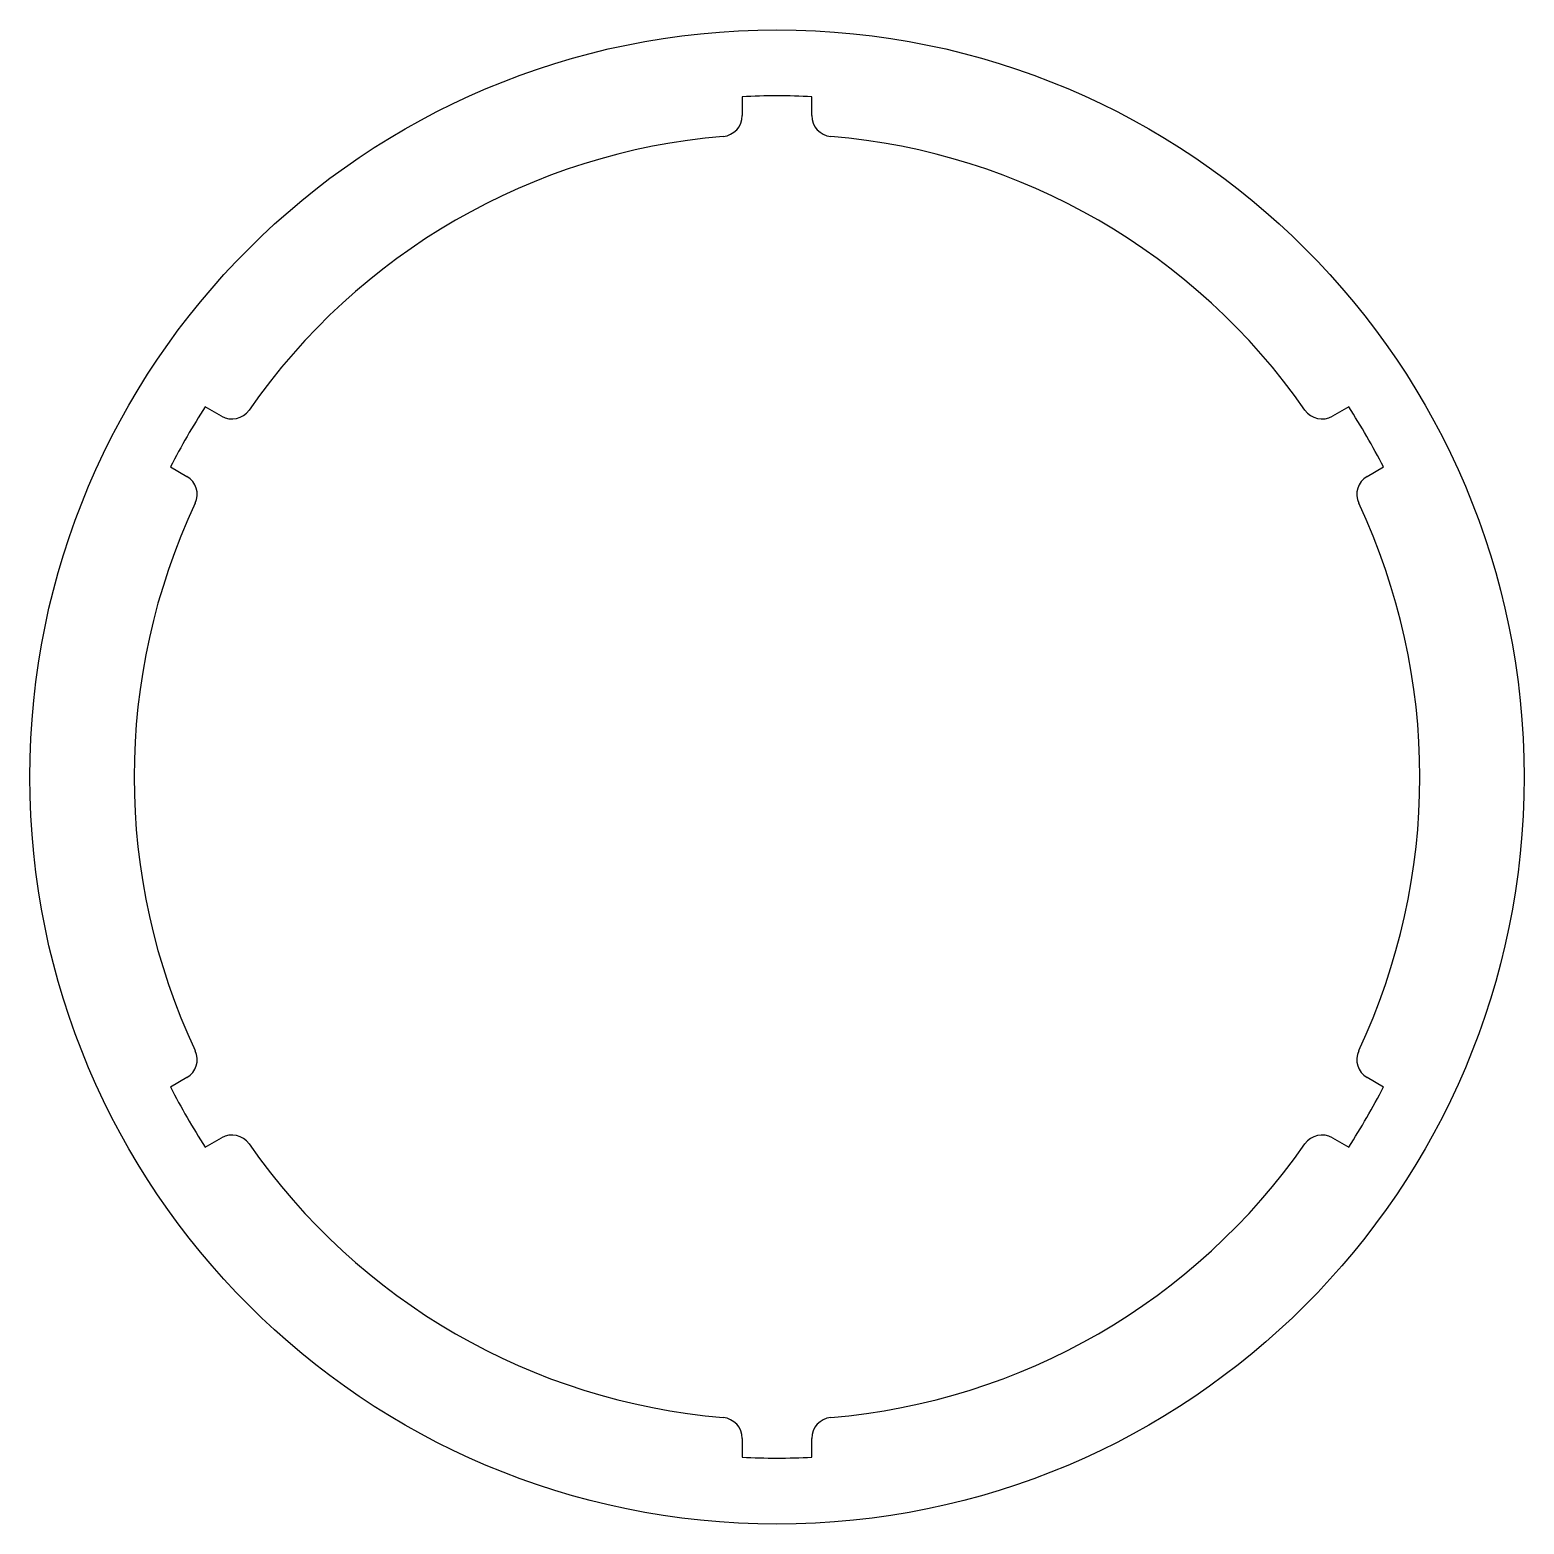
# Model space of a CAD drawing. Extents: x 80 to 101.5, y 118.4 to 139.9.
import ezdxf

# ---------------------------------------------------------------- set-up
doc = ezdxf.new("R2010")
doc.units = 0
doc.layers.get('0').update_dxf_attribs({"linetype": 'CONTINUOUS'})

msp = doc.modelspace()

# ---------------------------------------------------------------- linework, layer by layer
at = {"color": 7, "linetype": 'CONTINUOUS'}
for p, q in [((90.244, 138.925), (90.244, 138.654)), ((91.244, 138.654), (91.244, 138.925)), ((82.753, 134.329), (82.518, 134.464)), ((98.97, 134.464), (98.736, 134.329)), ((82.018, 133.598), (82.253, 133.463)), ((99.236, 133.463), (99.47, 133.598)), ((82.253, 124.812), (82.018, 124.677)), ((99.47, 124.677), (99.236, 124.812)), ((82.518, 123.811), (82.753, 123.946)), ((98.736, 123.946), (98.97, 123.811)), ((90.244, 119.621), (90.244, 119.35)), ((91.244, 119.35), (91.244, 119.621))]:
    msp.add_line(p, q, dxfattribs=at)
msp.add_circle((90.744, 129.138), 10.75, dxfattribs=at)
for centre, radius, start, end in [((90.744, 129.138), 9.8, 87.0755, 92.9245), ((89.944, 138.654), 0.3, 274.8053, 360), ((91.544, 138.654), 0.3, 180, 265.1947), ((90.744, 129.138), 9.25, 94.8053, 145.1947), ((90.744, 129.138), 9.25, 34.8053, 85.1947), ((90.744, 129.138), 9.8, 147.0755, 152.9245), ((82.903, 134.589), 0.3, 240, 325.1947), ((98.586, 134.589), 0.3, 214.8053, 300), ((90.744, 129.138), 9.8, 27.0755, 32.9245), ((82.103, 133.203), 0.3, 334.8053, 60), ((99.386, 133.203), 0.3, 120, 205.1947), ((90.744, 129.138), 9.25, 154.8053, 205.1947), ((90.744, 129.138), 9.25, 334.8053, 25.1947), ((82.103, 125.072), 0.3, 300, 25.1947), ((99.386, 125.072), 0.3, 154.8053, 240), ((90.744, 129.138), 9.8, 207.0755, 212.9245), ((90.744, 129.138), 9.8, 327.0755, 332.9245), ((82.903, 123.686), 0.3, 34.8053, 120), ((90.744, 129.138), 9.25, 214.8053, 265.1947), ((90.744, 129.138), 9.25, 274.8053, 325.1947), ((98.586, 123.686), 0.3, 60, 145.1947), ((89.944, 119.621), 0.3, 0, 85.1947), ((91.544, 119.621), 0.3, 94.8053, 180), ((90.744, 129.138), 9.8, 267.0755, 272.9245)]:
    msp.add_arc(centre, radius, start, end, dxfattribs=at)

doc.saveas('drawing.dxf')
